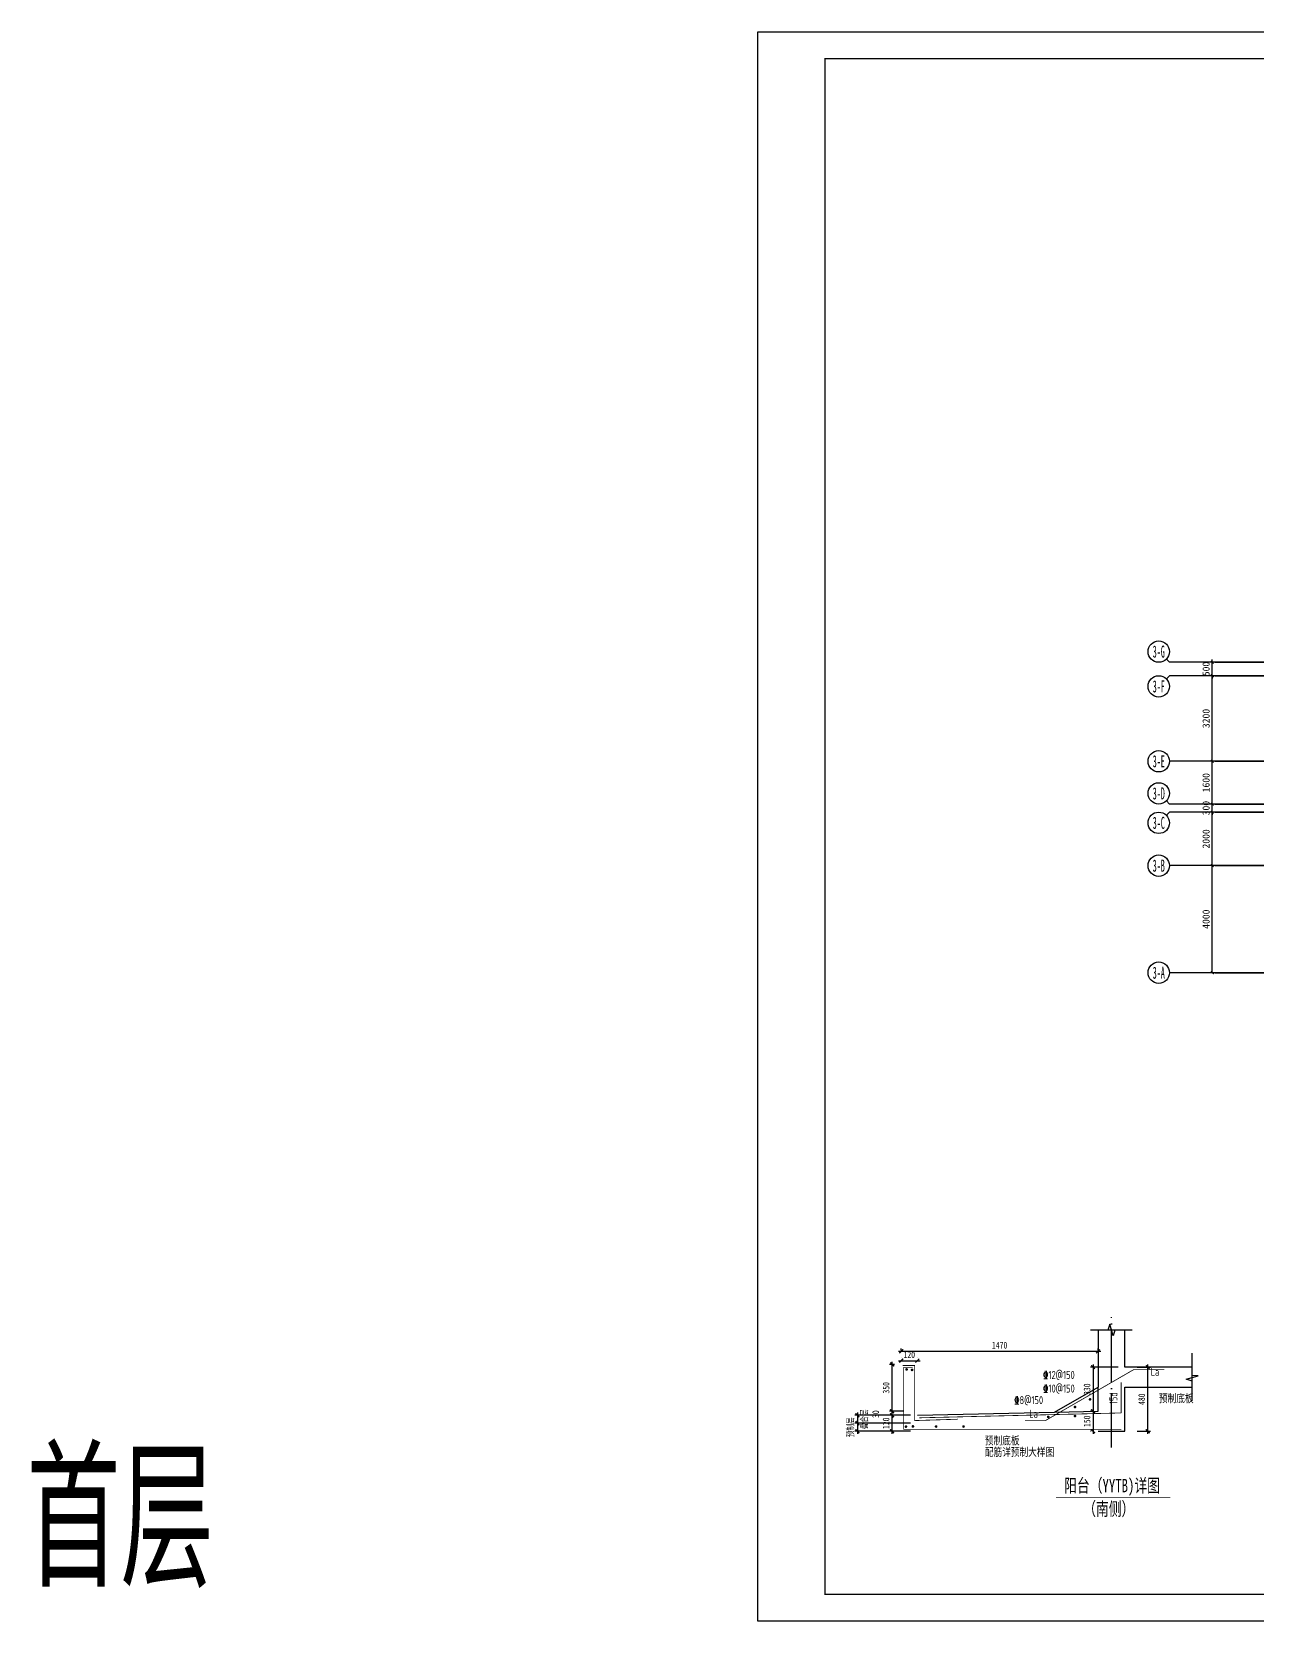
# Model space of a CAD drawing. Extents: x -3200779283 to -8106663, y 659664 to 1123462.
# Drawn here: x -8217889 to -8172113, y 659664 to 719064 of the extents above; entities that cross this region are included whole.
import ezdxf
from ezdxf.enums import TextEntityAlignment as Align
from ezdxf.xclip import XClip

# ---------------------------------------------------------------- set-up
doc = ezdxf.new("R2010")
doc.units = 0
doc.header["$LTSCALE"] = 1000
doc.header["$MEASUREMENT"] = 0
doc.header["$XCLIPFRAME"] = 0
for name, pattern in [('3#-轴线$0$DOTE', [2.42, 2, -0.2, 0.02, -0.2]), ('DASH', [0.35, 0.25, -0.1]), ('节点$0$DOTE', [2.42, 2, -0.2, 0.02, -0.2])]:
    doc.linetypes.add(name, pattern=pattern)
doc.layers.get('Defpoints').update_dxf_attribs({"color": 30, "linetype": 'DASH'})
for name, color, linetype in [('3#-轴线$0$3#-轴号$0$A-ANNO-AXIS-CIRC', 3, 'Continuous'), ('3#-轴线$0$3#-轴号$0$A-ANNO-AXIS-TEXT', 7, 'Continuous'), ('3#-轴线$0$3#-轴号$0$A-ANNO-DIMS', 3, 'Continuous'), ('3#-轴线$0$A-ANNO-DOTE', 10, '3#-轴线$0$DOTE'), ('3#-轴线$0$AXIS_TEXT', 7, 'Continuous'), ('3#4#5#$0$BORDER', 7, 'Continuous'), ('3#4#5#$0$TEXT', 7, 'Continuous'), ('3#4#5#模板$0$BORDER', 7, 'Continuous'), ('3#4#5#模板$0$TEXT', 7, 'Continuous'), ('S-PC-FQ-WYQ', 4, 'Continuous'), ('节点$0$NUM', 7, 'Continuous'), ('节点$0$S-ANNO-DOTE', 230, '节点$0$DOTE'), ('节点$0$S-ANNO-THIN', 3, 'Continuous'), ('节点$0$S-DETL', 4, 'Continuous'), ('节点$0$S-DETL-DIMS', 210, 'Continuous'), ('节点$0$S-DETL-REIN-TEXT', 1, 'Continuous'), ('节点$0$S-DETL-SBAR', 6, 'Continuous'), ('节点$0$S-DETL-TEXT', 7, 'Continuous'), ('节点$0$S-REIN', 1, 'Continuous')]:
    doc.layers.add(name, color=color, linetype=linetype)
doc.styles.add('3#-轴线$0$3#-轴号$0$_TCH_AXIS', font='')
doc.styles.add('3#-轴线$0$3#-轴号$0$_TCH_DIM_T3', font='')
doc.styles.add('3#-轴线$0$COMPLEX', font='COMPLEX')
doc.styles.add('3#4#5#$0$TSSD_Rein', font='tssdeng.shx', dxfattribs={"width": 0.7, "bigfont": 'hztxt.shx'})
doc.styles.add('3#4#5#模板$0$TSSD_Rein', font='tssdeng.shx', dxfattribs={"width": 0.7, "bigfont": 'hztxt.shx'})
doc.styles.add('节点$0$TSSD_Rein', font='Tssdeng.shx', dxfattribs={"width": 0.7, "bigfont": 'hztxt.shx'})
doc.styles.add('节点$0$楷体', font='', dxfattribs={"width": 0.7, "height": 250})
doc.styles.get('3#-轴线$0$3#-轴号$0$_TCH_AXIS').set_extended_font_data('SimSun')
doc.styles.get('3#-轴线$0$3#-轴号$0$_TCH_DIM_T3').set_extended_font_data('SimSun')
doc.styles.get('节点$0$楷体').set_extended_font_data('KaiTi_GB2312')
doc.dimstyles.new('3#-轴线$0$3#-轴号$0$_TCH_ARCH&&100', dxfattribs={"dimtxt": 264.345992, "dimasz": 100, "dimexe": 250, "dimexo": 300, "dimgap": 100, "dimtad": 1, "dimdec": 0, "dimzin": 0, "dimdsep": 46, "dimtxsty": '3#-轴线$0$3#-轴号$0$_TCH_DIM_T3', "dimblk": '3#-轴线$0$3#-轴号$0$_ArchTick', "dimcen": 0.09, "dimclrt": 7, "dimazin": 2, "dimtfac": 1, "dimtdec": 0, "dimtix": 1, "dimtmove": 2, "dimatfit": 3, "dimfxl": 100, "dimtolj": 1, "dimtzin": 0, "dimarcsym": 0})
doc.dimstyles.new('节点$0$TSSD_20_100', dxfattribs={"dimtxt": 300, "dimasz": 100, "dimexe": 100, "dimexo": 250, "dimgap": 100, "dimtad": 1, "dimdec": 0, "dimlfac": 0.2, "dimzin": 0, "dimdsep": 46, "dimtxsty": '节点$0$楷体', "dimblk": '节点$0$_ArchTick', "dimcen": 0, "dimdle": 100, "dimclrt": 7, "dimadec": 0, "dimazin": 0, "dimtfac": 1, "dimtdec": 0, "dimtix": 1, "dimtmove": 2, "dimatfit": 3, "dimfxl": 1, "dimtolj": 1, "dimtzin": 0, "dimarcsym": 0})

# ---------------------------------------------------------------- blocks, each defined once
blk = doc.blocks.new('节点$0$_ArchTick')
at = {"color": 0, "linetype": 'ByBlock', "const_width": 0.5}
blk.add_lwpolyline([(-0.71, -0.71), (0.71, 0.71)], dxfattribs=at)
blk = doc.blocks.new('*D2161')
at = {"layer": 'Defpoints', "color": 0, "transparency": 16777216}
for p in [(68511, -113342), (69168, -113342), (69168, -113491)]:
    blk.add_point(p, dxfattribs=at)
at = {"layer": '节点$0$S-DETL-DIMS', "color": 0, "lineweight": -2, "transparency": 16777216}
for p, q in [((68918, -113342), (68411, -113342)), ((68511, -113342), (68511, -113242)), ((68511, -113491), (68511, -113342)), ((68918, -113491), (68411, -113491)), ((68511, -113491), (68511, -113591))]:
    blk.add_line(p, q, dxfattribs=at)
at = {"layer": '节点$0$S-DETL-DIMS', "color": 0, "lineweight": -2, "transparency": 16777216, "xscale": 100, "yscale": 100, "zscale": 100}
for p, rotation in [((68511, -113342), 270), ((68511, -113491), 90)]:
    blk.add_blockref('节点$0$_ArchTick', p, dxfattribs=dict(at, rotation=rotation))
at = {"layer": '节点$0$S-DETL-DIMS', "color": 7, "transparency": 16777216, "insert": (67897, -113450), "char_height": 250, "attachment_point": 5, "rotation": 90, "style": '节点$0$楷体'}
blk.add_mtext('\\A1;30', dxfattribs=at)
blk = doc.blocks.new('*D2162')
at = {"layer": 'Defpoints', "color": 0, "transparency": 16777216}
for p in [(68511, -111591), (68852, -111591), (68852, -113342)]:
    blk.add_point(p, dxfattribs=at)
at = {"layer": '节点$0$S-DETL-DIMS', "color": 0, "lineweight": -2, "transparency": 16777216}
for p, q in [((68602, -111591), (68411, -111591)), ((68511, -113442), (68511, -111491)), ((68602, -113342), (68411, -113342))]:
    blk.add_line(p, q, dxfattribs=at)
at = {"layer": '节点$0$S-DETL-DIMS', "color": 0, "lineweight": -2, "transparency": 16777216, "xscale": 100, "yscale": 100, "zscale": 100}
for p, rotation in [((68511, -111591), 90), ((68511, -113342), 270)]:
    blk.add_blockref('节点$0$_ArchTick', p, dxfattribs=dict(at, rotation=rotation))
at = {"layer": '节点$0$S-DETL-DIMS', "color": 7, "transparency": 16777216, "insert": (68286, -112466), "char_height": 250, "attachment_point": 5, "rotation": 90, "style": '节点$0$楷体'}
blk.add_mtext('\\A1;350', dxfattribs=at)
blk = doc.blocks.new('*D2123')
at = {"layer": 'Defpoints', "color": 0, "transparency": 16777216}
for p in [(68511, -113491), (69168, -113491), (69168, -114091)]:
    blk.add_point(p, dxfattribs=at)
at = {"layer": '节点$0$S-DETL-DIMS', "color": 0, "lineweight": -2, "transparency": 16777216}
for p, q in [((68511, -114191), (68511, -113391)), ((68918, -113491), (68411, -113491)), ((68918, -114091), (68411, -114091))]:
    blk.add_line(p, q, dxfattribs=at)
at = {"layer": '节点$0$S-DETL-DIMS', "color": 0, "lineweight": -2, "transparency": 16777216, "xscale": 100, "yscale": 100, "zscale": 100}
for p, rotation in [((68511, -113491), 90), ((68511, -114091), 270)]:
    blk.add_blockref('节点$0$_ArchTick', p, dxfattribs=dict(at, rotation=rotation))
at = {"layer": '节点$0$S-DETL-DIMS', "color": 7, "transparency": 16777216, "insert": (68286, -113791), "char_height": 250, "attachment_point": 5, "rotation": 90, "style": '节点$0$楷体'}
blk.add_mtext('\\A1;120', dxfattribs=at)
blk = doc.blocks.new('*D2124')
at = {"layer": 'Defpoints', "color": 0, "transparency": 16777216}
for p in [(77418, -111691), (78060, -111691), (77418, -114091)]:
    blk.add_point(p, dxfattribs=at)
at = {"layer": '节点$0$S-DETL-DIMS', "color": 0, "lineweight": -2, "transparency": 16777216}
for p, q in [((78060, -114191), (78060, -111591)), ((77668, -111691), (78160, -111691)), ((77668, -114091), (78160, -114091))]:
    blk.add_line(p, q, dxfattribs=at)
at = {"layer": '节点$0$S-DETL-DIMS', "color": 0, "lineweight": -2, "transparency": 16777216, "xscale": 100, "yscale": 100, "zscale": 100}
for p, rotation in [((78060, -111691), 90), ((78060, -114091), 270)]:
    blk.add_blockref('节点$0$_ArchTick', p, dxfattribs=dict(at, rotation=rotation))
at = {"layer": '节点$0$S-DETL-DIMS', "color": 7, "transparency": 16777216, "insert": (77835, -112891), "char_height": 250, "attachment_point": 5, "rotation": 90, "style": '节点$0$楷体'}
blk.add_mtext('\\A1;480', dxfattribs=at)
blk = doc.blocks.new('*D2125')
at = {"layer": 'Defpoints', "color": 0, "transparency": 16777216}
for p in [(77202, -111691), (76018, -113342), (76202, -113342)]:
    blk.add_point(p, dxfattribs=at)
at = {"layer": '节点$0$S-DETL-DIMS', "color": 0, "lineweight": -2, "transparency": 16777216}
for p, q in [((76018, -111591), (76018, -113442)), ((76952, -111691), (75918, -111691)), ((75952, -113342), (75918, -113342))]:
    blk.add_line(p, q, dxfattribs=at)
at = {"layer": '节点$0$S-DETL-DIMS', "color": 0, "lineweight": -2, "transparency": 16777216, "xscale": 100, "yscale": 100, "zscale": 100}
for p, rotation in [((76018, -111691), 90), ((76018, -113342), 270)]:
    blk.add_blockref('节点$0$_ArchTick', p, dxfattribs=dict(at, rotation=rotation))
at = {"layer": '节点$0$S-DETL-DIMS', "color": 7, "transparency": 16777216, "insert": (75793, -112516), "char_height": 250, "attachment_point": 5, "rotation": 90, "style": '节点$0$楷体'}
blk.add_mtext('\\A1;330', dxfattribs=at)
blk = doc.blocks.new('*D2130')
at = {"layer": 'Defpoints', "color": 0, "transparency": 16777216}
for p in [(68852, -111315), (76202, -111101), (76202, -111315)]:
    blk.add_point(p, dxfattribs=at)
at = {"layer": '节点$0$S-DETL-DIMS', "color": 0, "lineweight": -2, "transparency": 16777216}
for p, q in [((68852, -111065), (68852, -111001)), ((76202, -111065), (76202, -111001)), ((68752, -111101), (76302, -111101))]:
    blk.add_line(p, q, dxfattribs=at)
at = {"layer": '节点$0$S-DETL-DIMS', "color": 0, "lineweight": -2, "transparency": 16777216, "xscale": 100, "yscale": 100, "zscale": 100, "rotation": 180}
blk.add_blockref('节点$0$_ArchTick', (68852, -111101), dxfattribs=at)
at = {"layer": '节点$0$S-DETL-DIMS', "color": 0, "lineweight": -2, "transparency": 16777216, "xscale": 100, "yscale": 100, "zscale": 100}
blk.add_blockref('节点$0$_ArchTick', (76202, -111101), dxfattribs=at)
at = {"layer": '节点$0$S-DETL-DIMS', "color": 7, "transparency": 16777216, "insert": (72527, -110876), "char_height": 250, "attachment_point": 5, "style": '节点$0$楷体'}
blk.add_mtext('\\A1;1470', dxfattribs=at)
blk = doc.blocks.new('*D2009')
at = {"layer": 'Defpoints', "color": 0, "transparency": 16777216}
for p in [(67215, -113791), (69452, -113491), (69452, -113791)]:
    blk.add_point(p, dxfattribs=at)
at = {"layer": '节点$0$S-DETL-DIMS', "color": 0, "lineweight": -2, "transparency": 16777216}
for p, q in [((67215, -113391), (67215, -113891)), ((69202, -113491), (67115, -113491)), ((69202, -113791), (67115, -113791))]:
    blk.add_line(p, q, dxfattribs=at)
at = {"layer": '节点$0$S-DETL-DIMS', "color": 0, "lineweight": -2, "transparency": 16777216, "xscale": 100, "yscale": 100, "zscale": 100}
for p, rotation in [((67215, -113491), 90), ((67215, -113791), 270)]:
    blk.add_blockref('节点$0$_ArchTick', p, dxfattribs=dict(at, rotation=rotation))
at = {"layer": '节点$0$S-DETL-DIMS', "color": 7, "transparency": 16777216, "insert": (67482, -113641), "char_height": 250, "attachment_point": 5, "rotation": 90, "style": '节点$0$楷体'}
blk.add_mtext('\\A1;叠合层', dxfattribs=at)
blk = doc.blocks.new('*D2010')
at = {"layer": 'Defpoints', "color": 0, "transparency": 16777216}
for p in [(69452, -113791), (67215, -114091), (69452, -114091)]:
    blk.add_point(p, dxfattribs=at)
at = {"layer": '节点$0$S-DETL-DIMS', "color": 0, "lineweight": -2, "transparency": 16777216}
for p, q in [((69202, -113791), (67115, -113791)), ((67215, -113791), (67215, -113691)), ((67215, -113791), (67215, -114091)), ((69202, -114091), (67115, -114091)), ((67215, -114091), (67215, -114191))]:
    blk.add_line(p, q, dxfattribs=at)
at = {"layer": '节点$0$S-DETL-DIMS', "color": 0, "lineweight": -2, "transparency": 16777216, "xscale": 100, "yscale": 100, "zscale": 100}
for p, rotation in [((67215, -113791), 270), ((67215, -114091), 90)]:
    blk.add_blockref('节点$0$_ArchTick', p, dxfattribs=dict(at, rotation=rotation))
at = {"layer": '节点$0$S-DETL-DIMS', "color": 7, "transparency": 16777216, "insert": (66963, -113941), "char_height": 250, "attachment_point": 5, "rotation": 90, "style": '节点$0$楷体'}
blk.add_mtext('\\A1;预制层', dxfattribs=at)
blk = doc.blocks.new('*D2081')
at = {"layer": 'Defpoints', "color": 0, "transparency": 16777216}
for p in [(76202, -113342), (76018, -114091), (76202, -114091)]:
    blk.add_point(p, dxfattribs=at)
at = {"layer": '节点$0$S-DETL-DIMS', "color": 0, "lineweight": -2, "transparency": 16777216}
for p, q in [((75952, -113342), (75918, -113342)), ((76018, -113242), (76018, -114191)), ((75952, -114091), (75918, -114091))]:
    blk.add_line(p, q, dxfattribs=at)
at = {"layer": '节点$0$S-DETL-DIMS', "color": 0, "lineweight": -2, "transparency": 16777216, "xscale": 100, "yscale": 100, "zscale": 100}
for p, rotation in [((76018, -113342), 90), ((76018, -114091), 270)]:
    blk.add_blockref('节点$0$_ArchTick', p, dxfattribs=dict(at, rotation=rotation))
at = {"layer": '节点$0$S-DETL-DIMS', "color": 7, "transparency": 16777216, "insert": (75793, -113716), "char_height": 250, "attachment_point": 5, "rotation": 90, "style": '节点$0$楷体'}
blk.add_mtext('\\A1;150', dxfattribs=at)
blk = doc.blocks.new('*D2045')
at = {"layer": 'Defpoints', "color": 0, "transparency": 16777216}
for p in [(68852, -111591), (69452, -111452), (69452, -111591)]:
    blk.add_point(p, dxfattribs=at)
at = {"layer": '节点$0$S-DETL-DIMS', "color": 0, "lineweight": -2, "transparency": 16777216}
for p, q in [((68752, -111452), (69552, -111452)), ((68852, -111341), (68852, -111352)), ((69452, -111341), (69452, -111352))]:
    blk.add_line(p, q, dxfattribs=at)
at = {"layer": '节点$0$S-DETL-DIMS', "color": 0, "lineweight": -2, "transparency": 16777216, "xscale": 100, "yscale": 100, "zscale": 100, "rotation": 180}
blk.add_blockref('节点$0$_ArchTick', (68852, -111452), dxfattribs=at)
at = {"layer": '节点$0$S-DETL-DIMS', "color": 0, "lineweight": -2, "transparency": 16777216, "xscale": 100, "yscale": 100, "zscale": 100}
blk.add_blockref('节点$0$_ArchTick', (69452, -111452), dxfattribs=at)
at = {"layer": '节点$0$S-DETL-DIMS', "color": 7, "transparency": 16777216, "insert": (69152, -111227), "char_height": 250, "attachment_point": 5, "style": '节点$0$楷体'}
blk.add_mtext('\\A1;120', dxfattribs=at)
blk = doc.blocks.new('3#-轴线$0$_AXISO')
blk.add_circle((0, 0), 0.5)
at = {"layer": '3#-轴线$0$AXIS_TEXT', "style": '3#-轴线$0$COMPLEX', "width": 1.041667}
blk.add_attdef('A', text='', height=0.56, dxfattribs=at).set_placement((-0.25, -0.28), (0.25, -0.28), align=Align.FIT)
blk = doc.blocks.new('3#-轴线$0$3#-轴号$0$_ArchTick')
at = {"color": 0, "linetype": 'ByBlock', "const_width": 0.4}
blk.add_lwpolyline([(-0.5, -0.5), (0.5, 0.5)], dxfattribs=at)
blk = doc.blocks.new('*D383')
at = {"layer": '3#-轴线$0$3#-轴号$0$A-ANNO-DIMS', "color": 0, "lineweight": -2, "transparency": 16777216}
for p, q in [((-2589, -7100), (-3339, -7100)), ((-3089, -11100), (-3089, -7100)), ((-2589, -11100), (-3339, -11100))]:
    blk.add_line(p, q, dxfattribs=at)
at = {"layer": 'Defpoints', "color": 0, "transparency": 16777216}
for p in [(-3089, -7100), (-2289, -7100), (-2289, -11100)]:
    blk.add_point(p, dxfattribs=at)
at = {"layer": '3#-轴线$0$3#-轴号$0$A-ANNO-DIMS', "color": 0, "lineweight": -2, "transparency": 16777216, "xscale": 100, "yscale": 100, "zscale": 100}
for p, rotation in [((-3089, -7100), 90), ((-3089, -11100), 270)]:
    blk.add_blockref('3#-轴线$0$3#-轴号$0$_ArchTick', p, dxfattribs=dict(at, rotation=rotation))
at = {"layer": '3#-轴线$0$3#-轴号$0$A-ANNO-DIMS', "color": 7, "transparency": 16777216, "insert": (-3322, -9100), "char_height": 264.3, "attachment_point": 5, "rotation": 90, "style": '3#-轴线$0$3#-轴号$0$_TCH_DIM_T3'}
blk.add_mtext('\\A1;4000', dxfattribs=at)
blk = doc.blocks.new('*D384')
at = {"layer": '3#-轴线$0$3#-轴号$0$A-ANNO-DIMS', "color": 0, "lineweight": -2, "transparency": 16777216}
for p, q in [((-2589, -5100), (-3339, -5100)), ((-3089, -7100), (-3089, -5100)), ((-2589, -7100), (-3339, -7100))]:
    blk.add_line(p, q, dxfattribs=at)
at = {"layer": 'Defpoints', "color": 0, "transparency": 16777216}
for p in [(-3089, -5100), (-2289, -5100), (-2289, -7100)]:
    blk.add_point(p, dxfattribs=at)
at = {"layer": '3#-轴线$0$3#-轴号$0$A-ANNO-DIMS', "color": 0, "lineweight": -2, "transparency": 16777216, "xscale": 100, "yscale": 100, "zscale": 100}
for p, rotation in [((-3089, -5100), 90), ((-3089, -7100), 270)]:
    blk.add_blockref('3#-轴线$0$3#-轴号$0$_ArchTick', p, dxfattribs=dict(at, rotation=rotation))
at = {"layer": '3#-轴线$0$3#-轴号$0$A-ANNO-DIMS', "color": 7, "transparency": 16777216, "insert": (-3322, -6100), "char_height": 264.3, "attachment_point": 5, "rotation": 90, "style": '3#-轴线$0$3#-轴号$0$_TCH_DIM_T3'}
blk.add_mtext('\\A1;2000', dxfattribs=at)
blk = doc.blocks.new('*D385')
at = {"layer": '3#-轴线$0$3#-轴号$0$A-ANNO-DIMS', "color": 0, "lineweight": -2, "transparency": 16777216}
for p, q in [((-3089, -4800), (-3089, -4700)), ((-2589, -4800), (-3339, -4800)), ((-2589, -5100), (-3339, -5100)), ((-3089, -5100), (-3089, -4800)), ((-3089, -5100), (-3089, -5200))]:
    blk.add_line(p, q, dxfattribs=at)
at = {"layer": 'Defpoints', "color": 0, "transparency": 16777216}
for p in [(-3089, -4800), (-2289, -4800), (-2289, -5100)]:
    blk.add_point(p, dxfattribs=at)
at = {"layer": '3#-轴线$0$3#-轴号$0$A-ANNO-DIMS', "color": 0, "lineweight": -2, "transparency": 16777216, "xscale": 100, "yscale": 100, "zscale": 100}
for p, rotation in [((-3089, -4800), 270), ((-3089, -5100), 90)]:
    blk.add_blockref('3#-轴线$0$3#-轴号$0$_ArchTick', p, dxfattribs=dict(at, rotation=rotation))
at = {"layer": '3#-轴线$0$3#-轴号$0$A-ANNO-DIMS', "color": 7, "transparency": 16777216, "insert": (-3322, -4950), "char_height": 264.3, "attachment_point": 5, "rotation": 90, "style": '3#-轴线$0$3#-轴号$0$_TCH_DIM_T3'}
blk.add_mtext('\\A1;300', dxfattribs=at)
blk = doc.blocks.new('*D386')
at = {"layer": '3#-轴线$0$3#-轴号$0$A-ANNO-DIMS', "color": 0, "lineweight": -2, "transparency": 16777216}
for p, q in [((-2589, -3200), (-3339, -3200)), ((-3089, -4800), (-3089, -3200)), ((-2589, -4800), (-3339, -4800))]:
    blk.add_line(p, q, dxfattribs=at)
at = {"layer": 'Defpoints', "color": 0, "transparency": 16777216}
for p in [(-3089, -3200), (-2289, -3200), (-2289, -4800)]:
    blk.add_point(p, dxfattribs=at)
at = {"layer": '3#-轴线$0$3#-轴号$0$A-ANNO-DIMS', "color": 0, "lineweight": -2, "transparency": 16777216, "xscale": 100, "yscale": 100, "zscale": 100}
for p, rotation in [((-3089, -3200), 90), ((-3089, -4800), 270)]:
    blk.add_blockref('3#-轴线$0$3#-轴号$0$_ArchTick', p, dxfattribs=dict(at, rotation=rotation))
at = {"layer": '3#-轴线$0$3#-轴号$0$A-ANNO-DIMS', "color": 7, "transparency": 16777216, "insert": (-3322, -4000), "char_height": 264.3, "attachment_point": 5, "rotation": 90, "style": '3#-轴线$0$3#-轴号$0$_TCH_DIM_T3'}
blk.add_mtext('\\A1;1600', dxfattribs=at)
blk = doc.blocks.new('*D387')
at = {"layer": '3#-轴线$0$3#-轴号$0$A-ANNO-DIMS', "color": 0, "lineweight": -2, "transparency": 16777216}
for p, q in [((-2589, 0), (-3339, 0)), ((-3089, -3200), (-3089, 0)), ((-2589, -3200), (-3339, -3200))]:
    blk.add_line(p, q, dxfattribs=at)
at = {"layer": 'Defpoints', "color": 0, "transparency": 16777216}
for p in [(-3089, 0), (-2289, 0), (-2289, -3200)]:
    blk.add_point(p, dxfattribs=at)
at = {"layer": '3#-轴线$0$3#-轴号$0$A-ANNO-DIMS', "color": 0, "lineweight": -2, "transparency": 16777216, "xscale": 100, "yscale": 100, "zscale": 100}
for p, rotation in [((-3089, 0), 90), ((-3089, -3200), 270)]:
    blk.add_blockref('3#-轴线$0$3#-轴号$0$_ArchTick', p, dxfattribs=dict(at, rotation=rotation))
at = {"layer": '3#-轴线$0$3#-轴号$0$A-ANNO-DIMS', "color": 7, "transparency": 16777216, "insert": (-3322, -1600), "char_height": 264.3, "attachment_point": 5, "rotation": 90, "style": '3#-轴线$0$3#-轴号$0$_TCH_DIM_T3'}
blk.add_mtext('\\A1;3200', dxfattribs=at)
blk = doc.blocks.new('*D388')
at = {"layer": '3#-轴线$0$3#-轴号$0$A-ANNO-DIMS', "color": 0, "lineweight": -2, "transparency": 16777216}
for p, q in [((-3089, 500), (-3089, 600)), ((-2589, 500), (-3339, 500)), ((-3089, 0), (-3089, 500)), ((-2589, 0), (-3339, 0)), ((-3089, 0), (-3089, -100))]:
    blk.add_line(p, q, dxfattribs=at)
at = {"layer": 'Defpoints', "color": 0, "transparency": 16777216}
for p in [(-3089, 500), (-2289, 500), (-2289, 0)]:
    blk.add_point(p, dxfattribs=at)
at = {"layer": '3#-轴线$0$3#-轴号$0$A-ANNO-DIMS', "color": 0, "lineweight": -2, "transparency": 16777216, "xscale": 100, "yscale": 100, "zscale": 100}
for p, rotation in [((-3089, 500), 270), ((-3089, 0), 90)]:
    blk.add_blockref('3#-轴线$0$3#-轴号$0$_ArchTick', p, dxfattribs=dict(at, rotation=rotation))
at = {"layer": '3#-轴线$0$3#-轴号$0$A-ANNO-DIMS', "color": 7, "transparency": 16777216, "insert": (-3322, 250), "char_height": 264.3, "attachment_point": 5, "rotation": 90, "style": '3#-轴线$0$3#-轴号$0$_TCH_DIM_T3'}
blk.add_mtext('\\A1;500', dxfattribs=at)
blk = doc.blocks.new('节点')
at = {"layer": '节点$0$NUM', "const_width": 30}
blk.add_lwpolyline([(74626.6, -116559.8), (78899.5, -116559.8)], dxfattribs=at)
at = {"layer": '节点$0$S-ANNO-DOTE'}
blk.add_line((76703.3, -114691.3), (76703.3, -109826.1), dxfattribs=at)
at = {"layer": '节点$0$S-ANNO-THIN'}
for points in [[(77482, -110305.8), (76832, -110305.8), (76762, -110525.8), (76642, -110085.8), (76572, -110305.8), (75922, -110305.8)], [(79718.5, -112951), (79718.5, -112213), (79498.5, -112143), (79938.5, -112023), (79718.5, -112003), (79718.5, -111173.5)]]:
    blk.add_lwpolyline(points, dxfattribs=at)
at = {"layer": '节点$0$S-DETL'}
for points in [[(76202, -114090.6), (76202, -114090.6), (77202, -114090.6), (77202, -112440.6), (79718.5, -112440.6), (79718.5, -111690.6), (77202, -111690.6), (77202, -110305.8), (76202, -110305.8), (76202, -112440.6)], [(74579.4, -113377.4), (76202, -112440.6)], [(74579.4, -113377.4), (76202, -113341.6), (76202, -112440.6)], [(69452.1, -113490.6), (74579.4, -113377.4)]]:
    blk.add_lwpolyline(points, dxfattribs=at)
at = {"layer": '节点$0$S-DETL-DIMS', "const_width": 30}
for points in [[(73479.8, -113690.6), (74236.9, -113690.6), (77527.8, -111790.6), (78678.9, -111790.6)], [(77067.7, -112256.9), (77067.7, -113405.6)], [(69521.3, -113587.8), (77067.7, -113405.6)]]:
    blk.add_lwpolyline(points, dxfattribs=at)
at = {"layer": '节点$0$S-DETL-SBAR', "const_width": 0.3}
for points in [[(68852.1, -111590.6), (68852.1, -114090.6), (76202, -114090.6)], [(75571.8, -113442.9), (75571.8, -112163.4), (74106.5, -112163.4)], [(77202, -112040.6), (79718.5, -112040.6)], [(77202, -112040.6), (77202, -112440.6)], [(75344.2, -113183.6), (75344.2, -112670.6), (74178.2, -112670.6)], [(75344.2, -112670.6), (75517.9, -112951.1)], [(78384.3, -112302.1), (78384.3, -113071.8), (79461.3, -113071.8)], [(74343.6, -113551.6), (74343.6, -113107), (72995.8, -113107)], [(76202, -113790.6), (69452.1, -113790.6)], [(73214.3, -113880.2), (73214.3, -114649.9), (71957, -114649.9)], [(76202, -114090.6), (76202, -113790.6)]]:
    blk.add_lwpolyline(points, dxfattribs=at)
at = {"layer": '节点$0$S-DETL-SBAR', "linetype": '节点$0$DOTE', "const_width": 0.3}
for points in [[(68852.1, -111590.6), (69452.1, -111590.6), (69452.1, -113490.6)], [(69452.1, -113490.6), (69452.1, -113790.6)]]:
    blk.add_lwpolyline(points, dxfattribs=at)
at = {"layer": '节点$0$S-DETL-SBAR', "const_width": 50}
for points in [[(69051.8, -111804.1, -1), (69051.8, -111754.1, -1)], [(69255.5, -111820.7, -1), (69255.5, -111770.7, -1)], [(75904.3, -112923.7, -1), (75904.3, -112873.7, -1)], [(75344.2, -113208.6, -1), (75344.2, -113158.6, -1)], [(69026.5, -113940.6, -1), (69026.5, -113890.6, -1)], [(69286.6, -113934.6, -1), (69286.6, -113884.6, -1)], [(70154, -113937.3, -1), (70154, -113887.3, -1)], [(71176.9, -113937.3, -1), (71176.9, -113887.3, -1)], [(74343.6, -113576.6, -1), (74343.6, -113526.6, -1)], [(75343.6, -113544.9, -1), (75343.6, -113494.9, -1)]]:
    blk.add_lwpolyline(points, format="xyb", close=True, dxfattribs=at)
at = {"layer": '节点$0$S-REIN', "const_width": 30}
blk.add_lwpolyline([(68901.1, -111632.1), (69353.2, -111632.1), (69353.2, -113691), (70955, -113639.8)], dxfattribs=at)
at = {"layer": '节点$0$S-REIN'}
blk.add_lwpolyline([(77074.1, -114015.1, 30, 30, 0), (68938.3, -114015.1, 30, 30, 0), (68938.3, -111702, 30, 30, 0), (69273.7, -111702, 0, 0, 0)], format="xyseb", dxfattribs=at)
at = {"layer": '节点$0$NUM', "style": '节点$0$楷体', "width": 0.7}
for s, p in [('阳台（YYTB)详图', (76726.2, -115869.1)), ('（南侧）', (76603.2, -116739.2))]:
    blk.add_text(s, height=500, dxfattribs=at).set_placement(p, align=Align.TOP_CENTER)
at = {"layer": '节点$0$S-DETL-REIN-TEXT', "style": '节点$0$TSSD_Rein', "width": 0.7}
for p in [(78489, -112107.3), (73951.4, -113673.7)]:
    blk.add_text('La', height=300, dxfattribs=at).set_placement(p, align=Align.BOTTOM_RIGHT)
blk.add_text('15d', height=300, rotation=90, dxfattribs=at).set_placement((77018.3, -112633.8), align=Align.BOTTOM_RIGHT)
at = {"layer": '节点$0$S-DETL-TEXT', "style": '节点$0$TSSD_Rein', "width": 0.8}
for s, p in [('%%13212@150', (74145.4, -112135.2)), ('%%1328@150', (73064.3, -113077.1)), ('%%13210@150', (74145.4, -112643.9)), ('预制底板', (78477, -113038.5)), ('预制底板', (71973.8, -114616.5)), ('配筋详预制大样图', (71973.8, -115043.8))]:
    blk.add_text(s, height=300, dxfattribs=at).set_placement(p)
at = {"layer": '节点$0$S-DETL-DIMS'}
for base, p1, p2, picture, middle in [((76202, -111101.5), (68852.1, -111315.2), (76202, -111315.2), '*D2130', (72527, -110876.5)), ((69452.1, -111451.7), (68852.1, -111590.6), (69452.1, -111590.6), '*D2045', (69152.1, -111226.7))]:
    dim = blk.add_linear_dim(base=base, p1=p1, p2=p2, dimstyle='节点$0$TSSD_20_100', dxfattribs=at)
    dim.commit()
    dim.dimension.update_dxf_attribs({"geometry": picture, "text_midpoint": middle})
for base, p1, p2, picture, middle in [((68510.9, -111590.6), (68852.1, -113341.6), (68852.1, -111590.6), '*D2162', (68285.9, -112466.1)), ((76018.4, -113341.6), (77202, -111690.6), (76202, -113341.6), '*D2125', (75793.4, -112516.1)), ((78060.5, -111690.6), (77418.2, -114090.6), (77418.2, -111690.6), '*D2124', (77835.5, -112890.6)), ((68510.9, -113490.6), (69167.8, -114090.6), (69167.8, -113490.6), '*D2123', (68285.9, -113790.6)), ((76018.4, -114090.6), (76202, -113341.6), (76202, -114090.6), '*D2081', (75793.4, -113716.1))]:
    dim = blk.add_linear_dim(base=base, p1=p1, p2=p2, angle=90, dimstyle='节点$0$TSSD_20_100', dxfattribs=at)
    dim.commit()
    dim.dimension.update_dxf_attribs({"geometry": picture, "text_midpoint": middle})
dim = blk.add_linear_dim(base=(67215.2, -114090.6), p1=(69452.1, -113790.6), p2=(69452.1, -114090.6), angle=90, text='预制层', dimstyle='节点$0$TSSD_20_100', dxfattribs=at)
dim.commit()
dim.dimension.update_dxf_attribs({"geometry": '*D2010', "text_midpoint": (66962.5, -113940.6)})
dim = blk.add_linear_dim(base=(67215.2, -113790.6), p1=(69452.1, -113490.6), p2=(69452.1, -113790.6), angle=90, text='叠合层', dimstyle='节点$0$TSSD_20_100', dxfattribs=at)
dim.commit()
dim.dimension.update_dxf_attribs({"geometry": '*D2009', "text_midpoint": (67482.1, -113640.6), "dimtype": 128})
dim = blk.add_linear_dim(base=(68510.9, -113341.6), p1=(69167.8, -113490.6), p2=(69167.8, -113341.6), angle=90, dimstyle='节点$0$TSSD_20_100', dxfattribs=at)
dim.commit()
dim.dimension.update_dxf_attribs({"geometry": '*D2161', "text_midpoint": (67897.2, -113450.3), "dimtype": 128})
blk = doc.blocks.new('3#-轴线$0$3#-轴号')
at = {"layer": '3#-轴线$0$3#-轴号$0$A-ANNO-AXIS-CIRC'}
for p, q in [((-4806.6, 617.2), (-4689.4, 500)), ((-4806.6, -117.2), (-4689.4, 0)), ((-689.4, 500), (-4689.4, 500)), ((-689.4, 0), (-4689.4, 0)), ((-689.4, -3200), (-4689.4, -3200)), ((-4806.6, -4682.8), (-4689.4, -4800)), ((-4806.6, -5217.2), (-4689.4, -5100)), ((-689.4, -4800), (-4689.4, -4800)), ((-689.4, -5100), (-4689.4, -5100)), ((-689.4, -7100), (-4689.4, -7100)), ((-689.4, -11100), (-4689.4, -11100))]:
    blk.add_line(p, q, dxfattribs=at)
ref = blk.add_blockref('3#-轴线$0$_AXISO', (-5089.4, 900), dxfattribs=dict(at, xscale=800, yscale=800, zscale=800))
ref.add_attrib('A', '3-G', dxfattribs={"layer": '3#-轴线$0$3#-轴号$0$A-ANNO-AXIS-TEXT', "height": 452.55, "style": '3#-轴线$0$3#-轴号$0$_TCH_AXIS', "width": 0.466146}).set_placement((-5315.7, 673.7), (-4863.1, 673.7), align=Align.FIT)
ref = blk.add_blockref('3#-轴线$0$_AXISO', (-5089.4, -400), dxfattribs=dict(at, xscale=800, yscale=800, zscale=800))
ref.add_attrib('A', '3-F', dxfattribs={"layer": '3#-轴线$0$3#-轴号$0$A-ANNO-AXIS-TEXT', "height": 452.55, "style": '3#-轴线$0$3#-轴号$0$_TCH_AXIS', "width": 0.466146}).set_placement((-5315.7, -626.3), (-4863.1, -626.3), align=Align.FIT)
ref = blk.add_blockref('3#-轴线$0$_AXISO', (-5089.4, -3200), dxfattribs=dict(at, xscale=800, yscale=800, zscale=800))
ref.add_attrib('A', '3-E', dxfattribs={"layer": '3#-轴线$0$3#-轴号$0$A-ANNO-AXIS-TEXT', "height": 452.55, "style": '3#-轴线$0$3#-轴号$0$_TCH_AXIS', "width": 0.466146}).set_placement((-5315.7, -3426.3), (-4863.1, -3426.3), align=Align.FIT)
ref = blk.add_blockref('3#-轴线$0$_AXISO', (-5089.4, -4400), dxfattribs=dict(at, xscale=800, yscale=800, zscale=800))
ref.add_attrib('A', '3-D', dxfattribs={"layer": '3#-轴线$0$3#-轴号$0$A-ANNO-AXIS-TEXT', "height": 452.55, "style": '3#-轴线$0$3#-轴号$0$_TCH_AXIS', "width": 0.466146}).set_placement((-5315.7, -4626.3), (-4863.1, -4626.3), align=Align.FIT)
ref = blk.add_blockref('3#-轴线$0$_AXISO', (-5089.4, -5500), dxfattribs=dict(at, xscale=800, yscale=800, zscale=800))
ref.add_attrib('A', '3-C', dxfattribs={"layer": '3#-轴线$0$3#-轴号$0$A-ANNO-AXIS-TEXT', "height": 452.55, "style": '3#-轴线$0$3#-轴号$0$_TCH_AXIS', "width": 0.466146}).set_placement((-5315.7, -5726.3), (-4863.1, -5726.3), align=Align.FIT)
ref = blk.add_blockref('3#-轴线$0$_AXISO', (-5089.4, -7100), dxfattribs=dict(at, xscale=800, yscale=800, zscale=800))
ref.add_attrib('A', '3-B', dxfattribs={"layer": '3#-轴线$0$3#-轴号$0$A-ANNO-AXIS-TEXT', "height": 452.55, "style": '3#-轴线$0$3#-轴号$0$_TCH_AXIS', "width": 0.466146}).set_placement((-5315.7, -7326.3), (-4863.1, -7326.3), align=Align.FIT)
ref = blk.add_blockref('3#-轴线$0$_AXISO', (-5089.4, -11100), dxfattribs=dict(at, xscale=800, yscale=800, zscale=800))
ref.add_attrib('A', '3-A', dxfattribs={"layer": '3#-轴线$0$3#-轴号$0$A-ANNO-AXIS-TEXT', "height": 452.55, "style": '3#-轴线$0$3#-轴号$0$_TCH_AXIS', "width": 0.466146}).set_placement((-5315.7, -11326.3), (-4863.1, -11326.3), align=Align.FIT)
at = {"layer": '3#-轴线$0$3#-轴号$0$A-ANNO-DIMS'}
for p1, p2, picture, middle in [((-2289.4, 0), (-2289.4, 500), '*D388', (-3321.6, 250)), ((-2289.4, -3200), (-2289.4, 0), '*D387', (-3321.6, -1600)), ((-2289.4, -4800), (-2289.4, -3200), '*D386', (-3321.6, -4000)), ((-2289.4, -5100), (-2289.4, -4800), '*D385', (-3321.6, -4950)), ((-2289.4, -7100), (-2289.4, -5100), '*D384', (-3321.6, -6100)), ((-2289.4, -11100), (-2289.4, -7100), '*D383', (-3321.6, -9100))]:
    dim = blk.add_aligned_dim(p1=p1, p2=p2, distance=800, dimstyle='3#-轴线$0$3#-轴号$0$_TCH_ARCH&&100', dxfattribs=at)
    dim.commit()
    dim.dimension.update_dxf_attribs({"geometry": picture, "text_midpoint": middle})
blk = doc.blocks.new('3#-轴线')
at = {"layer": '3#-轴线$0$A-ANNO-DOTE'}
for points in [[(-3000, 500), (44800, 500)], [(-3000, 0), (44800, 0)], [(-3000, -3200), (44800, -3200)], [(-3000, -4800), (44800, -4800)], [(-3000, -5100), (44800, -5100)], [(-3000, -7100), (44800, -7100)], [(-3000, -11100), (44800, -11100)]]:
    blk.add_lwpolyline(points, dxfattribs=at)
blk.add_blockref('3#-轴线$0$3#-轴号', (0, 0))

msp = doc.modelspace()

# ---------------------------------------------------------------- linework, layer by layer
at = {"layer": '3#4#5#$0$BORDER'}
msp.add_lwpolyline([(-8190763, 659664), (-8190763, 719064), (-8106663, 719064), (-8106663, 659664)], close=True, dxfattribs=at)
at = {"layer": '3#4#5#$0$BORDER', "const_width": 50}
msp.add_lwpolyline([(-8188263, 660664), (-8188263, 718064), (-8107663, 718064), (-8107663, 660664)], close=True, dxfattribs=at)
at = {"layer": '3#4#5#模板$0$BORDER'}
msp.add_lwpolyline([(-8190763, 659664), (-8190763, 719064), (-8106663, 719064), (-8106663, 659664)], close=True, dxfattribs=at)
at = {"layer": '3#4#5#模板$0$BORDER', "const_width": 50}
msp.add_lwpolyline([(-8188263, 660664), (-8188263, 718064), (-8107663, 718064), (-8107663, 660664)], close=True, dxfattribs=at)

# ---------------------------------------------------------------- block references
msp.add_blockref('3#-轴线', (-8170700, 695001))
at = {"layer": 'S-PC-FQ-WYQ'}
ref = msp.add_blockref('节点', (-8254261, 780853), dxfattribs=at)
XClip(ref).set_block_clipping_path([(66496.7845872235, -119104.3176339772), (81019.326649744, -106472.2657567263)])

# ---------------------------------------------------------------- texts
at = {"layer": '3#4#5#$0$TEXT', "style": '3#4#5#$0$TSSD_Rein', "width": 0.7}
msp.add_text('首层', height=5000, dxfattribs=at).set_placement((-8218078, 659454), align=Align.BOTTOM_LEFT)
at = {"layer": '3#4#5#模板$0$TEXT', "style": '3#4#5#模板$0$TSSD_Rein', "width": 0.7}
msp.add_text('首层', height=5000, dxfattribs=at).set_placement((-8218078, 659454), align=Align.BOTTOM_LEFT)

doc.saveas('drawing.dxf')
